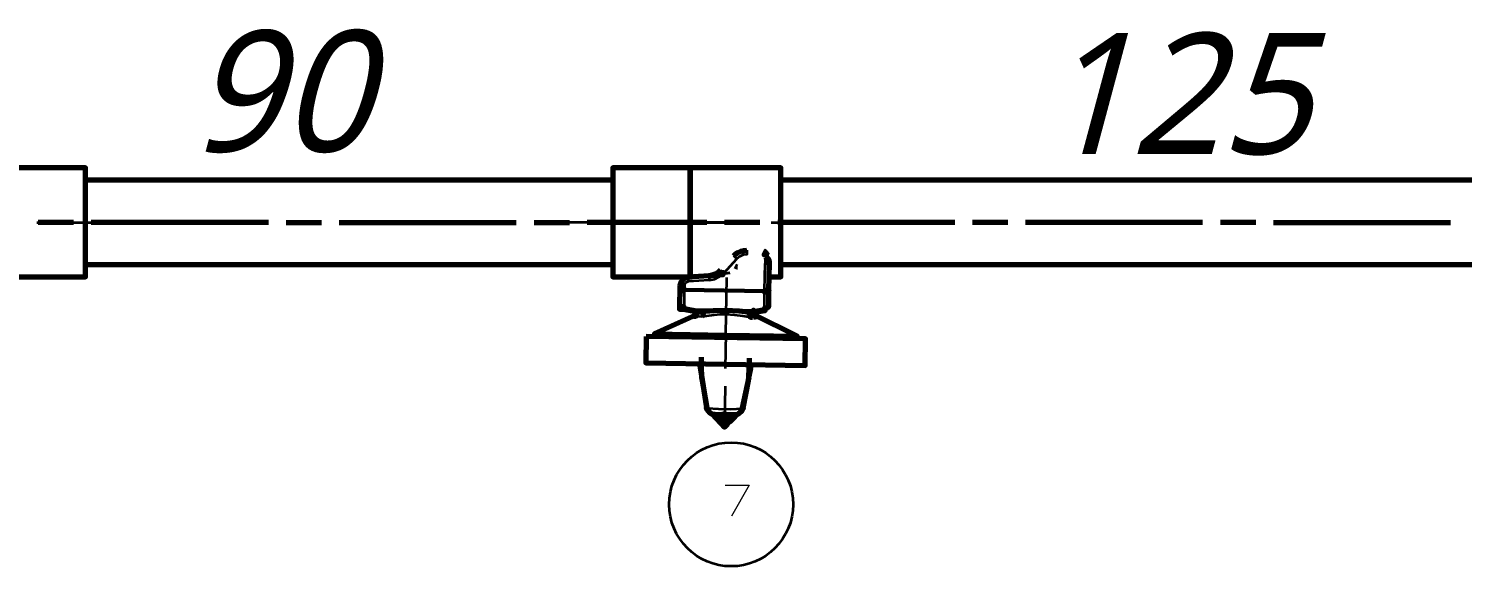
# Model space of a CAD drawing. Header units: millimetres. Extents: x 0 to 174, y 0 to 33.
# Drawn here: x 42.714 to 45.902, y 16.063 to 17.259 of the extents above; entities that cross this region are included whole.
import ezdxf

# ---------------------------------------------------------------- set-up
doc = ezdxf.new("R2010")
doc.units = ezdxf.units.MM
doc.layers.add('PDF_Geomertry', color=7, linetype='Continuous', true_color=0x405f80)
doc.layers.add('PDF_Text', color=7, linetype='Continuous')
doc.styles.add('PDF Lucida Handwriting Italic', font='')
doc.styles.get('PDF Lucida Handwriting Italic').set_extended_font_data('Lucida Handwriting', italic=True)

# ---------------------------------------------------------------- blocks, each defined once
blk = doc.blocks.new('SYM_7_033')
at = {"layer": 'PDF_Geomertry', "lineweight": 70}
for points in [[(0.0168, 0.1813), (0.0204, 0.1848), (0.0261, 0.1887), (0.0324, 0.1916), (0.0392, 0.1933), (0.046, 0.1938)], [(0.0932, 0.1899), (0.0846, 0.1835), (0.0893, 0.193), (0.0894, 0.1931)], [(0.0583, 0.0447), (0.0563, 0.0474), (0.0558, 0.0513), (0.0576, 0.0545), (0.059, 0.0555), (0.0606, 0.0558), (0.0622, 0.0559), (0.0864, 0.0598), (0.0864, 0.0598), (0.0864, 0.0598), (0.0863, 0.0598), (0.0861, 0.0601), (0.0853, 0.0626), (0.0849, 0.0645), (0.0881, 0.0648), (0.0928, 0.0665), (0.0946, 0.0692), (0.0951, 0.1049), (0.0961, 0.164), (0.0954, 0.1698)], [(0.0956, 0.1774), (0.086, 0.1756)], [(0.0961, 0.1698), (0.0954, 0.1698), (0.0864, 0.1699)], [(0.0914, 0.1766), (0.094, 0.1734), (0.0954, 0.1698), (0.0953, 0.1687), (0.0954, 0.1676)], [(-0.0075, 0.139), (-0.0154, 0.1384), (-0.0232, 0.1378), (-0.031, 0.1373), (-0.0347, 0.137), (-0.0356, 0.137), (-0.0385, 0.1367), (-0.0847, 0.1334), (-0.0937, 0.1305), (-0.1004, 0.1235), (-0.1028, 0.1144), (-0.1029, 0.108), (-0.1035, 0.0723), (-0.1036, 0.0624), (-0.0956, 0.0623)], [(-0.0126, 0.1492), (-0.0181, 0.1444), (-0.0243, 0.1405), (-0.0312, 0.138), (-0.0385, 0.1367), (-0.0276, 0.1383), (-0.0206, 0.1399), (-0.0069, 0.144), (-0.0069, 0.142), (-0.0072, 0.1394), (-0.0072, 0.1391), (-0.0074, 0.1391), (-0.0074, 0.139), (-0.0074, 0.139)], [(0.0033, 0.1398), (0.0029, 0.1456)], [(0.025, 0.1559), (0.0246, 0.156), (0.0196, 0.158)], [(-0.0956, 0.0626), (-0.0944, 0.0649), (-0.0937, 0.0673), (-0.0975, 0.0677), (-0.1018, 0.0695), (-0.1032, 0.0713), (-0.1035, 0.0723), (-0.1029, 0.069), (-0.1012, 0.066), (-0.0988, 0.0638), (-0.0956, 0.0626), (-0.0714, 0.058), (-0.0683, 0.0562), (-0.0668, 0.053), (-0.0676, 0.0494), (-0.0703, 0.047), (-0.0676, 0.0467), (-0.065, 0.0494), (-0.0646, 0.0531), (-0.0664, 0.0565), (-0.0697, 0.0578), (-0.0557, 0.0576), (-0.0283, 0.0595), (0.0001, 0.0603), (0.0285, 0.0587), (0.0558, 0.0559), (0.0606, 0.0558), (0.0606, 0.0606), (0.061, 0.0592), (0.0622, 0.0559)], [(-0.0678, 0.0491), (-0.1592, 0.0074), (-0.1592, 0.0017)], [(-0.0714, 0.0577), (-0.0732, 0.0583)], [(-0.0718, 0.0473), (-0.0717, 0.0473), (-0.0703, 0.0469)], [(-0.0717, 0.0578), (-0.0715, 0.0577)], [(-0.0697, 0.0626), (-0.0707, 0.0591), (-0.0713, 0.058), (-0.0714, 0.058), (-0.0714, 0.0578), (-0.0715, 0.0578)], [(-0.0707, 0.0577), (-0.0715, 0.0578), (-0.0715, 0.0578), (-0.0715, 0.0578), (-0.0715, 0.0578), (-0.0697, 0.0577)], [(-0.0697, 0.0627), (-0.0697, 0.0591), (-0.0697, 0.0578)], [(-0.0557, 0.0576), (-0.0543, 0.0572), (-0.0531, 0.0563), (-0.0515, 0.053), (-0.0519, 0.0491), (-0.0528, 0.0476), (-0.054, 0.0465)], [(0.0001, 0.0603), (0, 0.0516)], [(0.0558, 0.0559), (0.0542, 0.0553), (0.0519, 0.0527), (0.0514, 0.0501), (0.0518, 0.0477), (0.0539, 0.0449), (0.0583, 0.0448)], [(0.1575, -0.0031), (0.1576, 0.0026), (0.0603, 0.0506)], [(0.061, 0.0449), (0.0686, 0.0462), (0.069, 0.0463)], [(0.069, 0.0567), (0.0689, 0.0567), (0.0681, 0.0566), (0.0612, 0.0556)], [(0.0707, 0.0573), (0.0689, 0.0567)], [(-0.1592, 0.0074), (-0.0008, 0.0051), (0.1576, 0.0026)], [(-0.0587, -0.0635), (-0.0553, -0.0849), (-0.0538, -0.0944), (-0.0544, -0.088), (-0.0546, -0.0663), (-0.0547, -0.0445)], [(0.0374, -0.157), (0.0433, -0.1263), (0.0492, -0.096), (0.05, -0.0897), (0.0508, -0.0678), (0.0517, -0.0462)], [(-0.0538, -0.0944), (-0.0439, -0.1558), (-0.0439, -0.1559), (-0.0438, -0.156), (-0.0433, -0.1562), (-0.0421, -0.1565), (-0.0544, -0.088)], [(0.05, -0.0897), (0.0356, -0.1576), (0.0368, -0.1574), (0.0371, -0.1573), (0.0374, -0.1571), (0.0374, -0.157), (0.0368, -0.1591)], [(0.051, -0.0866), (0.0544, -0.0685), (0.055, -0.0653)], [(-0.031, -0.171), (-0.0251, -0.172), (-0.0292, -0.1716), (-0.0333, -0.1701), (-0.0368, -0.1678), (-0.0397, -0.1649), (-0.0421, -0.1616), (-0.0435, -0.1578), (-0.044, -0.1558)], [(0.0181, -0.1727), (0.0215, -0.1724), (0.0251, -0.171), (0.0286, -0.169), (0.0314, -0.166), (0.0336, -0.1627), (0.0351, -0.1591), (0.0364, -0.1592), (0.0367, -0.1592), (0.0368, -0.1592), (0.0368, -0.1592), (0.0368, -0.1591), (0.0335, -0.1655), (0.0299, -0.169), (0.0242, -0.1719), (0.0181, -0.1727), (0.0107, -0.1726), (0.0025, -0.1726), (0.0011, -0.1722), (-0.0019, -0.1706), (-0.0032, -0.1703), (-0.0037, -0.1703), (-0.005, -0.1706), (-0.0081, -0.172), (-0.0096, -0.1723), (-0.0136, -0.1723), (-0.0176, -0.1722), (-0.0251, -0.172), (-0.0304, -0.171), (-0.0354, -0.168), (-0.0386, -0.1645), (-0.0417, -0.158), (-0.0429, -0.158), (-0.0435, -0.158), (-0.0435, -0.158), (-0.0435, -0.1578)], [(-0.0421, -0.1565), (-0.0417, -0.158)], [(0.0356, -0.1576), (0.0351, -0.1591)], [(0.0235, -0.172), (0.0153, -0.1803), (0.0117, -0.184), (0.0081, -0.1876), (0.0047, -0.1909), (0.0018, -0.1938), (-0.0039, -0.1997), (-0.0096, -0.1935), (-0.0108, -0.1922), (-0.0225, -0.1797), (-0.0304, -0.1712)], [(-0.01, -0.1723), (-0.0101, -0.1808), (-0.0114, -0.186), (-0.0111, -0.1901), (-0.0099, -0.1933), (-0.0096, -0.1935)], [(0.0029, -0.181), (0.0019, -0.1835), (-0.0003, -0.1853), (-0.0033, -0.1859)], [(0.0031, -0.1726), (0.0029, -0.181), (0.0039, -0.1862), (0.0036, -0.1903), (0.0022, -0.1934), (0.0018, -0.1938)]]:
    blk.add_lwpolyline(points, dxfattribs=at)
at = {"layer": 'PDF_Geomertry', "lineweight": 35}
for points in [[(0.046, 0.1938), (0.046, 0.1931), (0.0458, 0.1842), (0.0458, 0.1841), (0.0378, 0.1831), (0.0303, 0.1799), (0.0239, 0.1747)], [(-0.1028, 0.1144), (-0.1015, 0.1144), (-0.0931, 0.1142), (-0.0932, 0.1078), (0.0854, 0.1051), (0.0864, 0.1641), (0.0961, 0.164)], [(-0.0126, 0.1492), (-0.0121, 0.1487), (-0.0056, 0.1427), (0.0239, 0.1747), (0.0168, 0.1813)], [(0.086, 0.1756), (0.0864, 0.1699), (0.0864, 0.1641)], [(-0.0385, 0.1367), (-0.0385, 0.1365), (-0.0383, 0.136), (-0.0382, 0.134), (-0.0378, 0.1272), (-0.084, 0.1238), (-0.0847, 0.1327), (-0.0847, 0.1334)], [(-0.0378, 0.1272), (-0.0258, 0.1295), (-0.0149, 0.1348), (-0.0056, 0.1427)], [(-0.084, 0.1238), (-0.0858, 0.1235), (-0.0875, 0.1228), (-0.0893, 0.1217), (-0.0904, 0.1208), (-0.0917, 0.1191), (-0.0924, 0.1177), (-0.0929, 0.1158), (-0.0931, 0.1142)], [(-0.0676, 0.0467), (-0.054, 0.0465), (-0.0265, 0.0501), (-0.0133, 0.0512), (0, 0.0516)], [(-0.0008, -0.0008), (-0.0008, 0.0051), (0, 0.0516), (0.0186, 0.0502), (0.0369, 0.0474), (0.0537, 0.0448)], [(0.0622, 0.0559), (0.0593, 0.0542), (0.0578, 0.051), (0.0585, 0.0474), (0.061, 0.0449), (0.0583, 0.0447)], [(-0.0587, -0.0635), (-0.0586, -0.0588)], [(-0.0553, -0.0849), (-0.0549, -0.059)], [(0.0514, -0.0606), (0.051, -0.0866)], [(0.0551, -0.0606), (0.055, -0.0653)], [(0.0351, -0.1591), (0.0106, -0.1603), (-0.0172, -0.1599), (-0.0417, -0.158)], [(-0.0114, -0.186), (-0.0158, -0.1734), (-0.0225, -0.1797)], [(-0.0171, -0.1722), (-0.0158, -0.1734), (-0.0158, -0.1722)], [(-0.004, -0.1859), (-0.0071, -0.1852), (-0.0094, -0.1834), (-0.0101, -0.1808)], [(-0.0037, -0.1703), (-0.004, -0.1859), (-0.0054, -0.1899), (-0.0072, -0.1917), (-0.0099, -0.1933)], [(-0.0032, -0.1703), (-0.0033, -0.1859), (-0.0021, -0.1899), (0.0022, -0.1934)], [(0.0153, -0.1803), (0.0089, -0.1738), (0.0039, -0.1862)], [(0.01, -0.1726), (0.0089, -0.1738), (0.0089, -0.1726)]]:
    blk.add_lwpolyline(points, dxfattribs=at)
at = {"layer": 'PDF_Geomertry', "lineweight": 70}
for points in [[(-0.0932, 0.103), (-0.0949, 0.1031), (-0.1001, 0.1045), (-0.1022, 0.106), (-0.1026, 0.107), (-0.1029, 0.108), (-0.1021, 0.108), (-0.0932, 0.1078)], [(0.0854, 0.1051), (0.0951, 0.1049), (0.095, 0.104), (0.0935, 0.1023), (0.089, 0.1005), (0.0854, 0.1002)]]:
    blk.add_lwpolyline(points, close=True, dxfattribs=at)
at = {"layer": 'PDF_Geomertry', "lineweight": 35}
blk.add_lwpolyline([(-0.0932, 0.103), (-0.0937, 0.0673), (-0.0697, 0.0627), (0.0606, 0.0606), (0.0849, 0.0645), (0.0854, 0.1002)], close=True, dxfattribs=at)

msp = doc.modelspace()

# ---------------------------------------------------------------- linework, layer by layer
at = {"layer": 'PDF_Geomertry', "lineweight": 70}
for points in [[(42.4665, 16.9347), (42.0925, 16.9347), (42.0925, 16.7213), (42.3693, 16.7213), (42.3693, 16.454), (42.5636, 16.454), (42.5636, 16.7067), (42.8406, 16.7067), (42.8406, 16.9493), (42.4665, 16.9493), (42.4665, 16.7067)], [(44.3604, 16.7067), (44.3865, 16.7067), (44.3865, 16.9493), (44.185, 16.9493), (44.0125, 16.9493), (44.0125, 16.7067), (44.185, 16.7067), (44.1894, 16.7067)], [(44.0125, 16.9218), (42.8406, 16.9218)], [(46.2468, 16.9218), (44.3865, 16.9218)], [(42.8406, 16.7343), (44.0125, 16.7343)], [(44.3865, 16.7343), (46.2468, 16.7343)]]:
    msp.add_lwpolyline(points, dxfattribs=at)
for points in [[(44.185, 16.7067), (44.185, 16.9493)], [(44.0868, 16.5746), (44.086, 16.5156), (44.4403, 16.5101), (44.4411, 16.5692)]]:
    msp.add_lwpolyline(points, close=True, dxfattribs=at)
at = {"layer": 'PDF_Geomertry', "color": 18, "lineweight": 35, "true_color": 0x260000}
for points in [[(42.7322, 16.8281), (42.9685, 16.8281)], [(42.8139, 16.8281), (42.7353, 16.8281)], [(43.2471, 16.8281), (42.8533, 16.8281)], [(43.2864, 16.8281), (43.3651, 16.8281)], [(43.4044, 16.8281), (43.7982, 16.8281)], [(43.8376, 16.8281), (43.9162, 16.8281)], [(44.02, 16.8281), (43.8846, 16.8281)], [(43.9557, 16.8281), (44.3131, 16.8281), (44.1775, 16.8281)], [(44.2071, 16.8281), (44.0571, 16.8281), (44.2218, 16.8281)], [(44.0594, 16.8281), (44.1382, 16.8281)], [(44.3251, 16.8281), (44.2464, 16.8281)], [(44.3399, 16.8281), (44.2611, 16.8281)], [(44.3646, 16.8281), (44.5144, 16.8281)], [(44.7731, 16.8281), (44.3793, 16.8281)], [(44.8911, 16.8281), (44.8124, 16.8281)], [(45.3242, 16.8281), (44.9304, 16.8281)], [(45.4422, 16.8281), (45.3635, 16.8281)], [(45.4817, 16.8281), (45.8754, 16.8281)], [(44.2647, 16.6211), (44.2661, 16.7053)], [(44.2642, 16.5817), (44.2629, 16.5029)], [(44.2624, 16.4636), (44.261, 16.3794)]]:
    msp.add_lwpolyline(points, dxfattribs=at)
at = {"layer": 'PDF_Geomertry', "color": 3, "lineweight": 70}
for points in [[(42.8139, 16.8281), (42.7353, 16.8281)], [(43.2471, 16.8281), (42.8533, 16.8281)], [(43.2864, 16.8281), (43.3651, 16.8281)], [(43.4044, 16.8281), (43.7982, 16.8281)], [(43.8376, 16.8281), (43.9162, 16.8281)], [(44.2218, 16.8281), (44.185, 16.8281), (43.9557, 16.8281)], [(44.3399, 16.8281), (44.2613, 16.8281)], [(44.7731, 16.8281), (44.3793, 16.8281)], [(44.8911, 16.8281), (44.8124, 16.8281)], [(45.3242, 16.8281), (44.9304, 16.8281)], [(45.4422, 16.8281), (45.3636, 16.8281)], [(45.4817, 16.8281), (45.8754, 16.8281)]]:
    msp.add_lwpolyline(points, dxfattribs=at)
at = {"layer": 'PDF_Geomertry', "color": 18, "lineweight": 13, "true_color": 0x260000}
msp.add_lwpolyline([(44.2629, 16.2439), (44.3163, 16.2439), (44.2763, 16.175)], dxfattribs=at)
at = {"layer": 'PDF_Geomertry', "color": 18, "lineweight": 35, "true_color": 0x260000}
msp.add_circle((44.2759, 16.2012), 0.1378, dxfattribs=at)

# ---------------------------------------------------------------- block references
msp.add_blockref('SYM_7_033', (44.2649, 16.5726))

# ---------------------------------------------------------------- texts
at = {"layer": 'PDF_Text', "char_height": 0.26906, "attachment_point": 7, "style": 'PDF Lucida Handwriting Italic'}
for s, insert in [('90', (43.0717, 16.9818)), ('125', (44.9619, 16.9763))]:
    msp.add_mtext(s, dxfattribs=dict(at, insert=insert))

doc.saveas('drawing.dxf')
